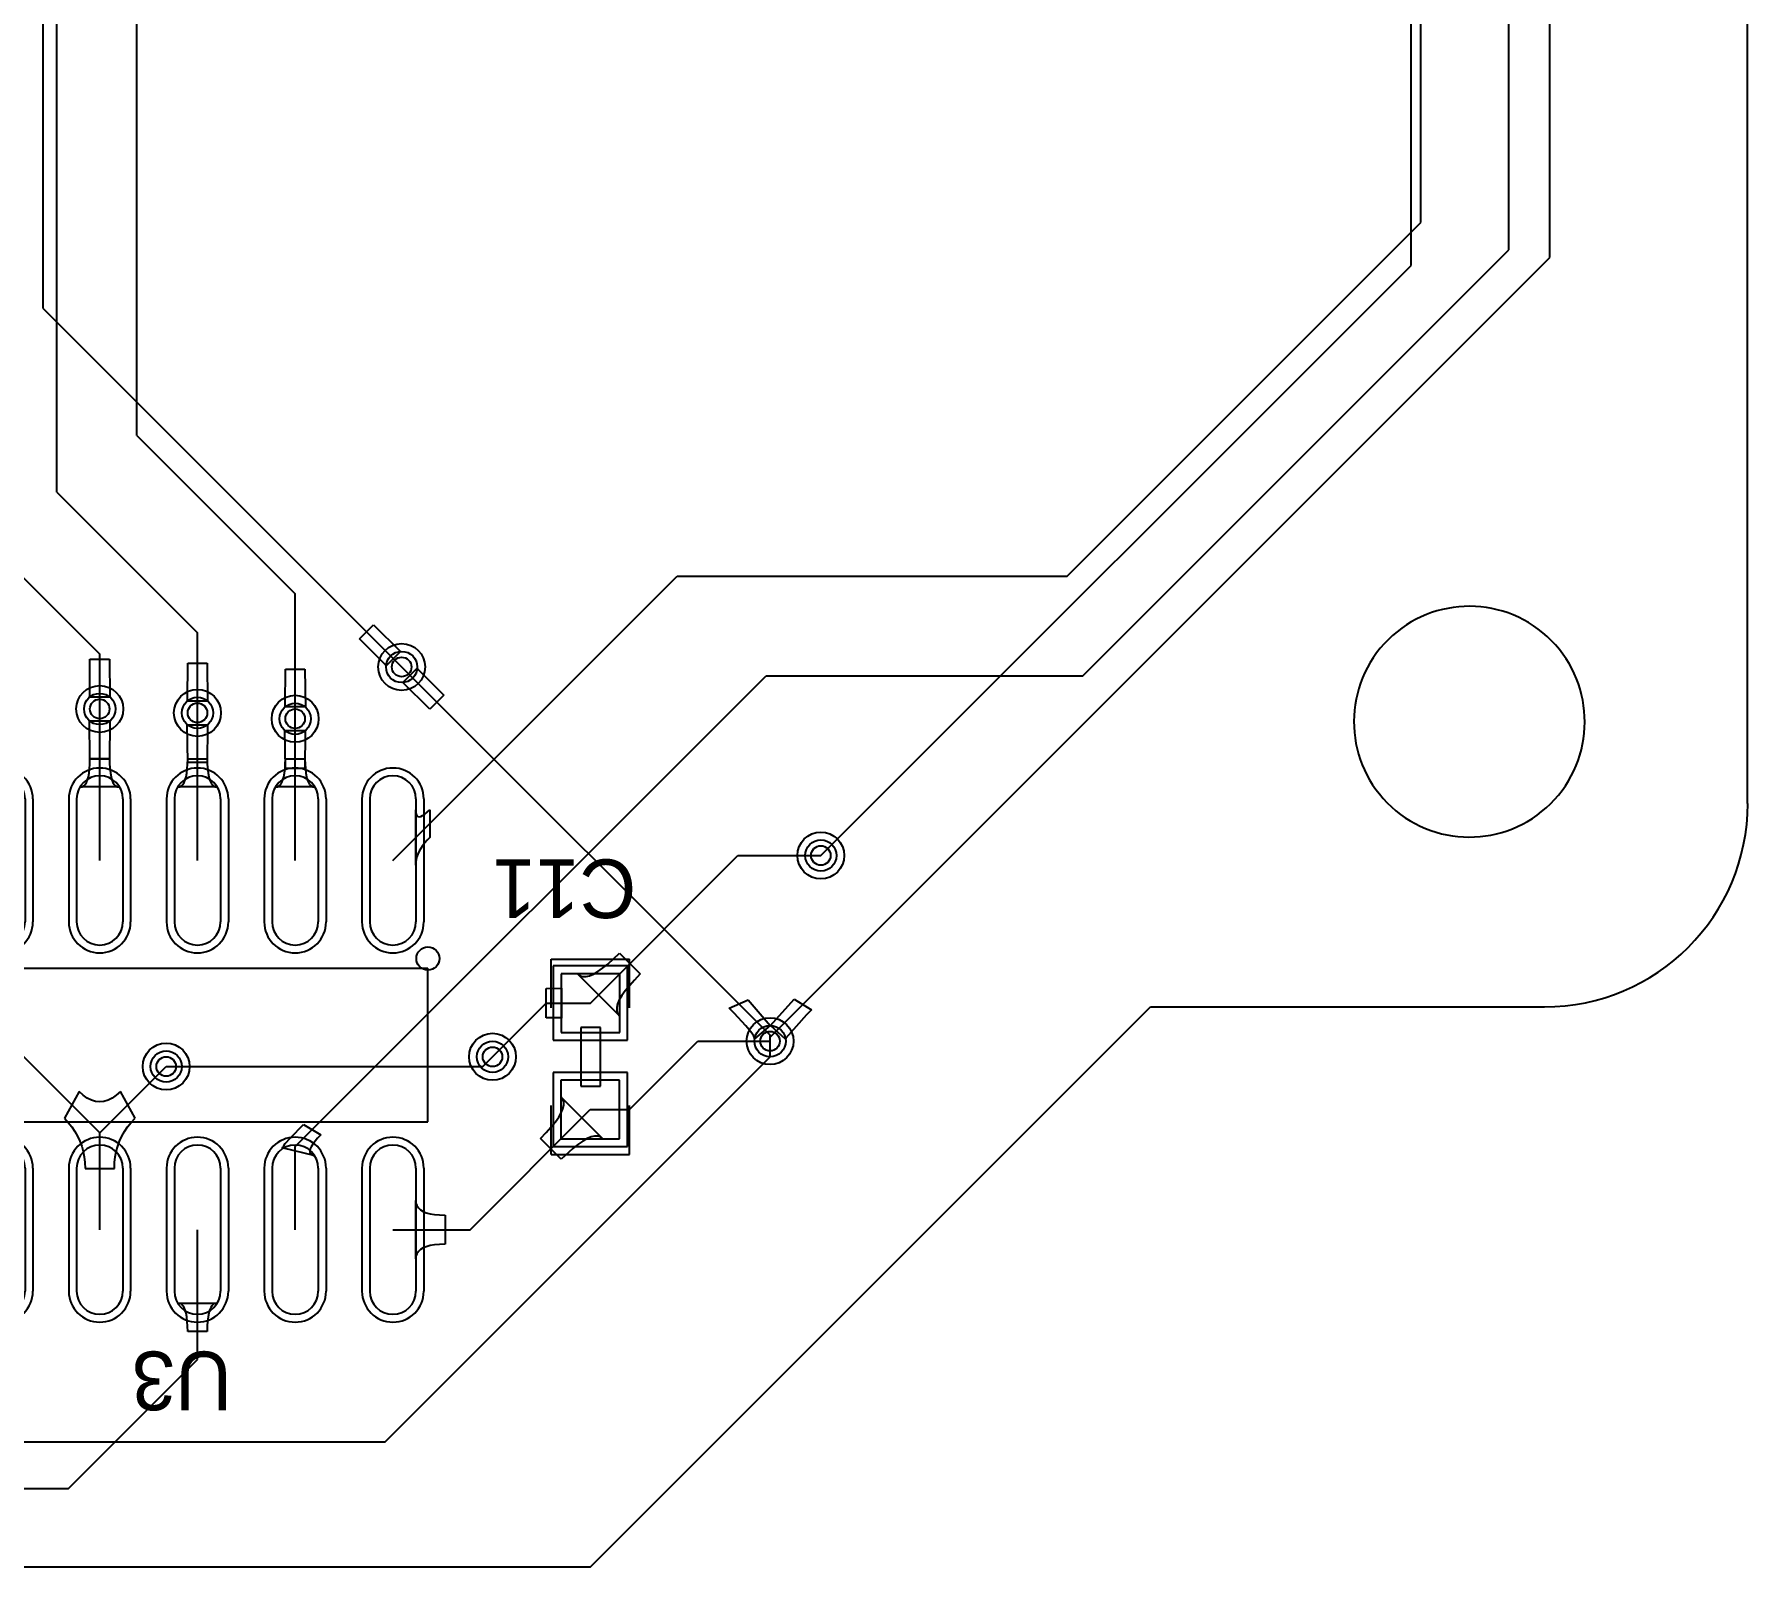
# Model space of a CAD drawing. Extents: x 44 to 130, y 28 to 128.
# Drawn here: x 108.18 to 130.45, y 29.91 to 49.83 of the extents above; entities that cross this region are included whole.
import ezdxf

# ---------------------------------------------------------------- set-up
doc = ezdxf.new("R2010")
doc.units = 0
doc.layers.get('0').update_dxf_attribs({"linetype": 'CONTINUOUS'})
for name, color, linetype in [('BOTTOMLAYER', 5, 'CONTINUOUS'), ('BOTTOMSOLDER', 6, 'CONTINUOUS'), ('KEEPOUTLAYER', 6, 'CONTINUOUS'), ('MULTILAYER', 9, 'CONTINUOUS'), ('TOPLAYER', 1, 'CONTINUOUS'), ('TOPOVERLAY', 2, 'CONTINUOUS'), ('TOPPASTE', 8, 'CONTINUOUS'), ('TOPSOLDER', 216, 'CONTINUOUS')]:
    doc.layers.add(name, color=color, linetype=linetype)

# ---------------------------------------------------------------- blocks, each defined once
blk = doc.blocks.new('0603__10')
at = {"layer": 'TOPLAYER'}
for p, q in [((-1.0668, 0.381), (-1.0668, -0.381)), ((-0.3048, 0.381), (-1.0668, 0.381)), ((-0.3048, -0.381), (-0.3048, 0.381)), ((0.3175, 0.379374), (0.3175, -0.382626)), ((1.0795, 0.379374), (0.3175, 0.379374)), ((1.0795, -0.382626), (1.0795, 0.379374)), ((-1.0668, -0.381), (-0.3048, -0.381)), ((0.3175, -0.382626), (1.0795, -0.382626))]:
    blk.add_line(p, q, dxfattribs=at)
for centre in [(-0.6858, 0), (0.6985, -0.001626)]:
    blk.add_circle(centre, 0, dxfattribs=at)
at = {"layer": 'TOPOVERLAY'}
for p, q in [((-1.27, 0.506374), (-0.635, 0.506374)), ((-1.27, 0.506374), (-1.27, -0.509626)), ((0.635, 0.506374), (1.27, 0.506374)), ((1.27, 0.506374), (1.27, -0.509626)), ((-0.380401, 0.122326), (-0.380401, -0.131674)), ((0.381599, 0.122326), (-0.380401, 0.122326)), ((0.381599, -0.131674), (0.381599, 0.122326)), ((-0.380401, -0.131674), (0.381599, -0.131674)), ((-1.27, -0.509626), (-0.635, -0.509626)), ((0.635, -0.509626), (1.27, -0.509626))]:
    blk.add_line(p, q, dxfattribs=at)
at = {"layer": 'TOPPASTE'}
for p, q in [((-1.0668, 0.381), (-1.0668, -0.381)), ((-0.3048, 0.381), (-1.0668, 0.381)), ((-0.3048, -0.381), (-0.3048, 0.381)), ((0.3175, 0.379374), (0.3175, -0.382626)), ((1.0795, 0.379374), (0.3175, 0.379374)), ((1.0795, -0.382626), (1.0795, 0.379374)), ((-1.0668, -0.381), (-0.3048, -0.381)), ((0.3175, -0.382626), (1.0795, -0.382626))]:
    blk.add_line(p, q, dxfattribs=at)
for centre in [(-0.6858, 0), (0.6985, -0.001626)]:
    blk.add_circle(centre, 0, dxfattribs=at)
at = {"layer": 'TOPSOLDER'}
for p, q in [((-1.1684, 0.4826), (-1.1684, -0.4826)), ((-0.2032, 0.4826), (-1.1684, 0.4826)), ((-0.2032, -0.4826), (-0.2032, 0.4826)), ((0.2159, 0.480974), (0.2159, -0.484226)), ((1.1811, 0.480974), (0.2159, 0.480974)), ((1.1811, -0.484226), (1.1811, 0.480974)), ((-1.1684, -0.4826), (-0.2032, -0.4826)), ((0.2159, -0.484226), (1.1811, -0.484226))]:
    blk.add_line(p, q, dxfattribs=at)
for centre in [(-0.6858, 0), (0.6985, -0.001626)]:
    blk.add_circle(centre, 0, dxfattribs=at)
blk = doc.blocks.new('LC_SOP_16_150MIL_63')
at = {"layer": 'TOPLAYER'}
for p, q in [((-4.744997, 1.600002), (-4.744997, 3.200004)), ((-4.144998, 1.600002), (-4.144998, 3.200004)), ((-3.474997, 1.600002), (-3.474997, 3.200004)), ((-2.874998, 1.600002), (-2.874998, 3.200004)), ((-2.204997, 1.600002), (-2.204997, 3.200004)), ((-1.604998, 1.600002), (-1.604998, 3.200004)), ((-0.934997, 1.600002), (-0.934997, 3.200004)), ((-0.334998, 1.600002), (-0.334998, 3.200004)), ((0.335003, 1.600002), (0.335003, 3.200004)), ((0.935002, 1.600002), (0.935002, 3.200004)), ((1.605003, 1.600002), (1.605003, 3.200004)), ((2.205002, 1.600002), (2.205002, 3.200004)), ((2.875003, 1.600002), (2.875003, 3.200004)), ((3.475002, 1.600002), (3.475002, 3.200004)), ((4.145003, 1.600002), (4.145003, 3.200004)), ((4.745002, 1.600002), (4.745002, 3.200004)), ((-4.744997, -3.199999), (-4.744997, -1.599997)), ((-4.144998, -3.199999), (-4.144998, -1.599997)), ((-3.474997, -3.199999), (-3.474997, -1.599997)), ((-2.874998, -3.199999), (-2.874998, -1.599997)), ((-2.204997, -3.199999), (-2.204997, -1.599997)), ((-1.604998, -3.199999), (-1.604998, -1.599997)), ((-0.934997, -3.199999), (-0.934997, -1.599997)), ((-0.334998, -3.199999), (-0.334998, -1.599997)), ((0.335003, -3.199999), (0.335003, -1.599997)), ((0.935002, -3.199999), (0.935002, -1.599997)), ((1.605003, -3.199999), (1.605003, -1.599997)), ((2.205002, -3.199999), (2.205002, -1.599997)), ((2.875003, -3.199999), (2.875003, -1.599997)), ((3.475002, -3.199999), (3.475002, -1.599997)), ((4.145003, -3.199999), (4.145003, -1.599997)), ((4.745002, -3.199999), (4.745002, -1.599997))]:
    blk.add_line(p, q, dxfattribs=at)
for centre in [(-4.444997, 2.400003), (-3.174997, 2.400003), (-1.904997, 2.400003), (-0.634997, 2.400003), (0.635003, 2.400003), (1.905003, 2.400003), (3.175003, 2.400003), (4.445003, 2.400003), (-4.444997, -2.399998), (-3.174997, -2.399998), (-1.904997, -2.399998), (-0.634997, -2.399998), (0.635003, -2.399998), (1.905003, -2.399998), (3.175003, -2.399998), (4.445003, -2.399998)]:
    blk.add_circle(centre, 0, dxfattribs=at)
for centre, start, end in [((-4.444997, 3.200004), 0, -180), ((-3.174997, 3.200004), 0, -180), ((-1.904997, 3.200004), 0, -180), ((-0.634997, 3.200004), 0, -180), ((0.635003, 3.200004), 0, -180), ((1.905003, 3.200004), 0, -180), ((3.175003, 3.200004), 0, -180), ((4.445003, 3.200004), 0, -180), ((-4.444997, 1.600002), -180, 0), ((-3.174997, 1.600002), -180, 0), ((-1.904997, 1.600002), -180, 0), ((-0.634997, 1.600002), -180, 0), ((0.635003, 1.600002), -180, 0), ((1.905003, 1.600002), -180, 0), ((3.175003, 1.600002), -180, 0), ((4.445003, 1.600002), -180, 0), ((-4.444997, -1.599997), 0, -180), ((-3.174997, -1.599997), 0, -180), ((-1.904997, -1.599997), 0, -180), ((-0.634997, -1.599997), 0, -180), ((0.635003, -1.599997), 0, -180), ((1.905003, -1.599997), 0, -180), ((3.175003, -1.599997), 0, -180), ((4.445003, -1.599997), 0, -180), ((-4.444997, -3.199999), -180, 0), ((-3.174997, -3.199999), -180, 0), ((-1.904997, -3.199999), -180, 0), ((-0.634997, -3.199999), -180, 0), ((0.635003, -3.199999), -180, 0), ((1.905003, -3.199999), -180, 0), ((3.175003, -3.199999), -180, 0), ((4.445003, -3.199999), -180, 0)]:
    blk.add_arc(centre, 0.299999, start, end, dxfattribs=at)
at = {"layer": 'TOPOVERLAY'}
for p, q in [((-4.9, 1.000001), (-4.9, -1.000001)), ((4.9, 1.000001), (-4.9, 1.000001)), ((4.9, 1.000001), (4.9, -1.000001)), ((4.9, -1.000001), (-4.9, -1.000001))]:
    blk.add_line(p, q, dxfattribs=at)
blk.add_circle((-4.9, -1.124999), 0.15, dxfattribs=at)
at = {"layer": 'TOPPASTE'}
for p, q in [((-4.744997, 1.600002), (-4.744997, 3.200004)), ((-4.144998, 1.600002), (-4.144998, 3.200004)), ((-3.474997, 1.600002), (-3.474997, 3.200004)), ((-2.874998, 1.600002), (-2.874998, 3.200004)), ((-2.204997, 1.600002), (-2.204997, 3.200004)), ((-1.604998, 1.600002), (-1.604998, 3.200004)), ((-0.934997, 1.600002), (-0.934997, 3.200004)), ((-0.334998, 1.600002), (-0.334998, 3.200004)), ((0.335003, 1.600002), (0.335003, 3.200004)), ((0.935002, 1.600002), (0.935002, 3.200004)), ((1.605003, 1.600002), (1.605003, 3.200004)), ((2.205002, 1.600002), (2.205002, 3.200004)), ((2.875003, 1.600002), (2.875003, 3.200004)), ((3.475002, 1.600002), (3.475002, 3.200004)), ((4.145003, 1.600002), (4.145003, 3.200004)), ((4.745002, 1.600002), (4.745002, 3.200004)), ((-4.744997, -3.199999), (-4.744997, -1.599997)), ((-4.144998, -3.199999), (-4.144998, -1.599997)), ((-3.474997, -3.199999), (-3.474997, -1.599997)), ((-2.874998, -3.199999), (-2.874998, -1.599997)), ((-2.204997, -3.199999), (-2.204997, -1.599997)), ((-1.604998, -3.199999), (-1.604998, -1.599997)), ((-0.934997, -3.199999), (-0.934997, -1.599997)), ((-0.334998, -3.199999), (-0.334998, -1.599997)), ((0.335003, -3.199999), (0.335003, -1.599997)), ((0.935002, -3.199999), (0.935002, -1.599997)), ((1.605003, -3.199999), (1.605003, -1.599997)), ((2.205002, -3.199999), (2.205002, -1.599997)), ((2.875003, -3.199999), (2.875003, -1.599997)), ((3.475002, -3.199999), (3.475002, -1.599997)), ((4.145003, -3.199999), (4.145003, -1.599997)), ((4.745002, -3.199999), (4.745002, -1.599997))]:
    blk.add_line(p, q, dxfattribs=at)
for centre in [(-4.444997, 2.400003), (-3.174997, 2.400003), (-1.904997, 2.400003), (-0.634997, 2.400003), (0.635003, 2.400003), (1.905003, 2.400003), (3.175003, 2.400003), (4.445003, 2.400003), (-4.444997, -2.399998), (-3.174997, -2.399998), (-1.904997, -2.399998), (-0.634997, -2.399998), (0.635003, -2.399998), (1.905003, -2.399998), (3.175003, -2.399998), (4.445003, -2.399998)]:
    blk.add_circle(centre, 0, dxfattribs=at)
for centre, start, end in [((-4.444997, 3.200004), 0, -180), ((-3.174997, 3.200004), 0, -180), ((-1.904997, 3.200004), 0, -180), ((-0.634997, 3.200004), 0, -180), ((0.635003, 3.200004), 0, -180), ((1.905003, 3.200004), 0, -180), ((3.175003, 3.200004), 0, -180), ((4.445003, 3.200004), 0, -180), ((-4.444997, 1.600002), -180, 0), ((-3.174997, 1.600002), -180, 0), ((-1.904997, 1.600002), -180, 0), ((-0.634997, 1.600002), -180, 0), ((0.635003, 1.600002), -180, 0), ((1.905003, 1.600002), -180, 0), ((3.175003, 1.600002), -180, 0), ((4.445003, 1.600002), -180, 0), ((-4.444997, -1.599997), 0, -180), ((-3.174997, -1.599997), 0, -180), ((-1.904997, -1.599997), 0, -180), ((-0.634997, -1.599997), 0, -180), ((0.635003, -1.599997), 0, -180), ((1.905003, -1.599997), 0, -180), ((3.175003, -1.599997), 0, -180), ((4.445003, -1.599997), 0, -180), ((-4.444997, -3.199999), -180, 0), ((-3.174997, -3.199999), -180, 0), ((-1.904997, -3.199999), -180, 0), ((-0.634997, -3.199999), -180, 0), ((0.635003, -3.199999), -180, 0), ((1.905003, -3.199999), -180, 0), ((3.175003, -3.199999), -180, 0), ((4.445003, -3.199999), -180, 0)]:
    blk.add_arc(centre, 0.299999, start, end, dxfattribs=at)
at = {"layer": 'TOPSOLDER'}
for p, q in [((-4.846597, 1.600002), (-4.846597, 3.200004)), ((-4.043398, 1.600002), (-4.043398, 3.200004)), ((-3.576597, 1.600002), (-3.576597, 3.200004)), ((-2.773398, 1.600002), (-2.773398, 3.200004)), ((-2.306597, 1.600002), (-2.306597, 3.200004)), ((-1.503398, 1.600002), (-1.503398, 3.200004)), ((-1.036597, 1.600002), (-1.036597, 3.200004)), ((-0.233398, 1.600002), (-0.233398, 3.200004)), ((0.233403, 1.600002), (0.233403, 3.200004)), ((1.036602, 1.600002), (1.036602, 3.200004)), ((1.503403, 1.600002), (1.503403, 3.200004)), ((2.306602, 1.600002), (2.306602, 3.200004)), ((2.773403, 1.600002), (2.773403, 3.200004)), ((3.576602, 1.600002), (3.576602, 3.200004)), ((4.043403, 1.600002), (4.043403, 3.200004)), ((4.846602, 1.600002), (4.846602, 3.200004)), ((-4.846597, -3.199999), (-4.846597, -1.599997)), ((-4.043398, -3.199999), (-4.043398, -1.599997)), ((-3.576597, -3.199999), (-3.576597, -1.599997)), ((-2.773398, -3.199999), (-2.773398, -1.599997)), ((-2.306597, -3.199999), (-2.306597, -1.599997)), ((-1.503398, -3.199999), (-1.503398, -1.599997)), ((-1.036597, -3.199999), (-1.036597, -1.599997)), ((-0.233398, -3.199999), (-0.233398, -1.599997)), ((0.233403, -3.199999), (0.233403, -1.599997)), ((1.036602, -3.199999), (1.036602, -1.599997)), ((1.503403, -3.199999), (1.503403, -1.599997)), ((2.306602, -3.199999), (2.306602, -1.599997)), ((2.773403, -3.199999), (2.773403, -1.599997)), ((3.576602, -3.199999), (3.576602, -1.599997)), ((4.043403, -3.199999), (4.043403, -1.599997)), ((4.846602, -3.199999), (4.846602, -1.599997))]:
    blk.add_line(p, q, dxfattribs=at)
for centre in [(-4.444997, 2.400003), (-3.174997, 2.400003), (-1.904997, 2.400003), (-0.634997, 2.400003), (0.635003, 2.400003), (1.905003, 2.400003), (3.175003, 2.400003), (4.445003, 2.400003), (-4.444997, -2.399998), (-3.174997, -2.399998), (-1.904997, -2.399998), (-0.634997, -2.399998), (0.635003, -2.399998), (1.905003, -2.399998), (3.175003, -2.399998), (4.445003, -2.399998)]:
    blk.add_circle(centre, 0, dxfattribs=at)
for centre, start, end in [((-4.444997, 3.200004), 0, -180), ((-3.174997, 3.200004), 0, -180), ((-1.904997, 3.200004), 0, -180), ((-0.634997, 3.200004), 0, -180), ((0.635003, 3.200004), 0, -180), ((1.905003, 3.200004), 0, -180), ((3.175003, 3.200004), 0, -180), ((4.445003, 3.200004), 0, -180), ((-4.444997, 1.600002), -180, 0), ((-3.174997, 1.600002), -180, 0), ((-1.904997, 1.600002), -180, 0), ((-0.634997, 1.600002), -180, 0), ((0.635003, 1.600002), -180, 0), ((1.905003, 1.600002), -180, 0), ((3.175003, 1.600002), -180, 0), ((4.445003, 1.600002), -180, 0), ((-4.444997, -1.599997), 0, -180), ((-3.174997, -1.599997), 0, -180), ((-1.904997, -1.599997), 0, -180), ((-0.634997, -1.599997), 0, -180), ((0.635003, -1.599997), 0, -180), ((1.905003, -1.599997), 0, -180), ((3.175003, -1.599997), 0, -180), ((4.445003, -1.599997), 0, -180), ((-4.444997, -3.199999), -180, 0), ((-3.174997, -3.199999), -180, 0), ((-1.904997, -3.199999), -180, 0), ((-0.634997, -3.199999), -180, 0), ((0.635003, -3.199999), -180, 0), ((1.905003, -3.199999), -180, 0), ((3.175003, -3.199999), -180, 0), ((4.445003, -3.199999), -180, 0)]:
    blk.add_arc(centre, 0.401599, start, end, dxfattribs=at)

msp = doc.modelspace()

# ---------------------------------------------------------------- linework, layer by layer
at = {"layer": 'BOTTOMLAYER'}
for p, q in [((108.476001, 43.881599), (108.476001, 94.097399)), ((109.517401, 44.618199), (109.517401, 75.402999)), ((127.881601, 46.929599), (127.881601, 62.855399)), ((126.078201, 46.827999), (126.078201, 57.546799)), ((117.747001, 36.794999), (127.881601, 46.929599)), ((118.407401, 39.157199), (126.078201, 46.827999)), ((109.517401, 44.618199), (111.574798, 42.560801)), ((108.476001, 43.881599), (110.304798, 42.052801)), ((107.333001, 43.475199), (109.034798, 41.773401)), ((111.574798, 40.935201), (111.574798, 42.560801)), ((110.304798, 41.011401), (110.304798, 42.052801)), ((108.904415, 41.237571), (108.907798, 41.708499)), ((108.907798, 41.708499), (109.161798, 41.708499)), ((109.034798, 41.062196), (109.034798, 41.773401)), ((109.161798, 41.708499), (109.167087, 41.216438)), ((110.174415, 41.186776), (110.177798, 41.657704)), ((110.177798, 41.657704), (110.431798, 41.657704)), ((110.431798, 41.657704), (110.437087, 41.165643)), ((111.444415, 41.110576), (111.447798, 41.581504)), ((111.447798, 41.581504), (111.701798, 41.581504)), ((111.701798, 41.581504), (111.707087, 41.089443)), ((112.959101, 41.608299), (117.747001, 36.820399)), ((112.97462, 41.405691), (113.161709, 41.592779)), ((113.161709, 41.592779), (113.165054, 41.588012)), ((113.165054, 41.588012), (113.175306, 41.576488)), ((113.175306, 41.576488), (113.50591, 41.241096)), ((108.90251, 41.216438), (108.903516, 41.222173)), ((109.167087, 41.216438), (108.90251, 41.216438)), ((108.903516, 41.222173), (108.904415, 41.237571)), ((113.326304, 41.06149), (112.97462, 41.405691)), ((113.50591, 41.241096), (113.326304, 41.06149)), ((110.17251, 41.165643), (110.173516, 41.171378)), ((110.437087, 41.165643), (110.17251, 41.165643)), ((110.173516, 41.171378), (110.174415, 41.186776)), ((111.44251, 41.089443), (111.443516, 41.095178)), ((111.707087, 41.089443), (111.44251, 41.089443)), ((111.443516, 41.095178), (111.444415, 41.110576)), ((117.216398, 37.171399), (117.464594, 37.282412)), ((117.464594, 37.282412), (117.748525, 36.947394)), ((117.751459, 36.947351), (118.06251, 37.290113)), ((118.06251, 37.290113), (118.284688, 37.15308)), ((117.280621, 37.106499), (117.216398, 37.171399)), ((117.431622, 36.945423), (117.280621, 37.106499)), ((118.21987, 37.087792), (117.950986, 36.781166)), ((118.284688, 37.15308), (118.21987, 37.087792)), ((117.497558, 36.866048), (117.431622, 36.945423)), ((117.520105, 36.834765), (117.497558, 36.866048)), ((117.535709, 36.809083), (117.520105, 36.834765)), ((117.544365, 36.789004), (117.535709, 36.809083)), ((117.546077, 36.774526), (117.544365, 36.789004)), ((117.748525, 36.947394), (117.546077, 36.774526)), ((117.747001, 36.794999), (117.747001, 36.820399)), ((117.747001, 36.744199), (117.747001, 36.794999)), ((117.948583, 36.769799), (117.751459, 36.947351)), ((117.950986, 36.781166), (117.948583, 36.769799)), ((112.743201, 31.537199), (117.747001, 36.540999)), ((114.013201, 36.413999), (114.140201, 36.540999)), ((117.747001, 36.540999), (117.747001, 36.744199)), ((109.898401, 36.413999), (114.013201, 36.413999)), ((92.245401, 31.537199), (112.743201, 31.537199))]:
    msp.add_line(p, q, dxfattribs=at)
for centre, radius in [((112.959101, 41.608299), 0.2032), ((112.959101, 41.608299), 0.127), ((109.034798, 41.062196), 0.2032), ((110.304798, 41.011401), 0.2032), ((109.034798, 41.062196), 0.127), ((110.304798, 41.011401), 0.127), ((111.574798, 40.935201), 0.2032), ((111.574798, 40.935201), 0.127), ((118.407401, 39.157199), 0.2032), ((118.407401, 39.157199), 0.127), ((117.747001, 36.744199), 0.2032), ((117.747001, 36.744199), 0.127), ((109.898401, 36.413999), 0.2032), ((109.898401, 36.413999), 0.127), ((114.140201, 36.540999), 0.2032), ((114.140201, 36.540999), 0.127)]:
    msp.add_circle(centre, radius, dxfattribs=at)
at = {"layer": 'BOTTOMSOLDER'}
for centre, radius in [((112.959101, 41.608299), 0.3048), ((112.959101, 41.608299), 0.127), ((109.034798, 41.062196), 0.3048), ((110.304798, 41.011401), 0.3048), ((111.574798, 40.935201), 0.3048), ((109.034798, 41.062196), 0.127), ((110.304798, 41.011401), 0.127), ((111.574798, 40.935201), 0.127), ((118.407401, 39.157199), 0.3048), ((118.407401, 39.157199), 0.127), ((117.747001, 36.744199), 0.3048), ((114.140201, 36.540999), 0.3048), ((117.747001, 36.744199), 0.127), ((109.898401, 36.413999), 0.3048), ((109.898401, 36.413999), 0.127), ((114.140201, 36.540999), 0.127)]:
    msp.add_circle(centre, radius, dxfattribs=at)
at = {"layer": 'KEEPOUTLAYER'}
for p, q in [((130.450001, 39.831599), (130.450001, 60.010799)), ((115.413599, 29.911599), (122.692, 37.189999)), ((122.692, 37.189999), (127.8128, 37.189999)), ((59.635199, 29.911599), (115.413599, 29.911599))]:
    msp.add_line(p, q, dxfattribs=at)
for centre, radius, start, end in [((126.836269, 40.897002), 1.5, 137.562, 137.52), ((127.8128, 39.831599), 2.6416, 270, 360)]:
    msp.add_arc(centre, radius, start, end, dxfattribs=at)
at = {"layer": 'MULTILAYER'}
for centre, radius in [((112.959101, 41.608299), 0.2032), ((112.959101, 41.608299), 0.127), ((109.034798, 41.062196), 0.2032), ((110.304798, 41.011401), 0.2032), ((109.034798, 41.062196), 0.127), ((110.304798, 41.011401), 0.127), ((111.574798, 40.935201), 0.2032), ((111.574798, 40.935201), 0.127), ((118.407401, 39.157199), 0.2032), ((118.407401, 39.157199), 0.127), ((117.747001, 36.744199), 0.2032), ((117.747001, 36.744199), 0.127), ((109.898401, 36.413999), 0.2032), ((109.898401, 36.413999), 0.127), ((114.140201, 36.540999), 0.2032), ((114.140201, 36.540999), 0.127)]:
    msp.add_circle(centre, radius, dxfattribs=at)
at = {"layer": 'TOPLAYER'}
for p, q in [((127.348201, 47.031199), (127.348201, 109.261199)), ((108.298201, 46.269199), (108.298201, 58.969199)), ((126.205201, 47.386799), (126.205201, 55.667199)), ((121.607801, 42.789399), (126.205201, 47.386799)), ((121.811001, 41.493999), (127.348201, 47.031199)), ((108.298201, 46.269199), (112.959101, 41.608299)), ((112.844798, 39.093397), (116.540801, 42.789399)), ((116.540801, 42.789399), (121.607801, 42.789399)), ((112.412292, 41.975502), (112.591898, 42.155107)), ((112.591898, 42.155107), (112.943582, 41.810907)), ((112.742896, 41.64011), (112.412292, 41.975502)), ((112.943582, 41.810907), (112.756493, 41.623818)), ((111.574798, 35.372596), (117.696201, 41.493999)), ((112.753148, 41.628586), (112.742896, 41.64011)), ((112.756493, 41.623818), (112.753148, 41.628586)), ((117.696201, 41.493999), (121.811001, 41.493999)), ((109.034798, 39.093397), (109.034798, 41.062196)), ((110.304798, 39.093397), (110.304798, 41.011401)), ((108.907798, 40.415893), (108.90251, 40.907955)), ((108.90251, 40.907955), (109.167087, 40.907955)), ((109.165182, 40.886822), (109.161798, 40.415893)), ((109.166081, 40.902219), (109.165182, 40.886822)), ((109.167087, 40.907955), (109.166081, 40.902219)), ((110.177798, 40.365098), (110.17251, 40.85716)), ((110.17251, 40.85716), (110.437087, 40.85716)), ((110.435182, 40.836027), (110.431798, 40.365098)), ((110.436081, 40.851425), (110.435182, 40.836027)), ((110.437087, 40.85716), (110.436081, 40.851425)), ((111.447798, 40.288898), (111.44251, 40.78096)), ((111.44251, 40.78096), (111.707087, 40.78096)), ((111.574798, 39.093397), (111.574798, 40.935201)), ((111.705182, 40.759827), (111.701798, 40.288898)), ((111.706081, 40.775225), (111.705182, 40.759827)), ((111.707087, 40.78096), (111.706081, 40.775225)), ((108.902815, 40.28377), (108.906554, 40.346312)), ((108.906554, 40.346312), (108.907798, 40.416211)), ((108.907798, 40.416211), (109.161798, 40.416211)), ((109.161798, 40.415893), (108.907798, 40.415893)), ((109.161798, 40.416211), (109.163043, 40.346312)), ((109.163043, 40.346312), (109.17301, 40.228586)), ((110.172815, 40.28377), (110.176554, 40.346312)), ((110.176554, 40.346312), (110.177798, 40.416211)), ((110.177798, 40.416211), (110.431798, 40.416211)), ((110.431798, 40.365098), (110.177798, 40.365098)), ((110.431798, 40.416211), (110.433043, 40.346312)), ((110.433043, 40.346312), (110.44301, 40.228586)), ((111.442815, 40.28377), (111.446554, 40.346312)), ((111.446554, 40.346312), (111.447798, 40.416211)), ((111.447798, 40.416211), (111.701798, 40.416211)), ((111.701798, 40.416211), (111.703043, 40.346312)), ((111.703043, 40.346312), (111.71301, 40.228586)), ((108.846752, 40.081431), (108.86295, 40.107184)), ((108.86295, 40.107184), (108.876653, 40.140293)), ((108.876653, 40.140293), (108.887865, 40.18076)), ((108.887865, 40.18076), (108.896587, 40.228586)), ((108.896587, 40.228586), (108.902815, 40.28377)), ((109.17301, 40.228586), (109.181732, 40.18076)), ((109.181732, 40.18076), (109.192944, 40.140293)), ((109.192944, 40.140293), (109.206647, 40.107184)), ((109.206647, 40.107184), (109.222845, 40.081431)), ((110.116752, 40.081431), (110.13295, 40.107184)), ((110.13295, 40.107184), (110.146653, 40.140293)), ((110.146653, 40.140293), (110.157865, 40.18076)), ((110.157865, 40.18076), (110.166587, 40.228586)), ((110.166587, 40.228586), (110.172815, 40.28377)), ((110.44301, 40.228586), (110.451732, 40.18076)), ((110.451732, 40.18076), (110.462944, 40.140293)), ((110.462944, 40.140293), (110.476647, 40.107184)), ((110.476647, 40.107184), (110.492845, 40.081431)), ((111.386752, 40.081431), (111.40295, 40.107184)), ((111.40295, 40.107184), (111.416653, 40.140293)), ((111.416653, 40.140293), (111.427865, 40.18076)), ((111.427865, 40.18076), (111.436587, 40.228586)), ((111.436587, 40.228586), (111.442815, 40.28377)), ((111.701798, 40.288898), (111.447798, 40.288898)), ((111.71301, 40.228586), (111.721732, 40.18076)), ((111.721732, 40.18076), (111.732944, 40.140293)), ((111.732944, 40.140293), (111.746647, 40.107184)), ((111.746647, 40.107184), (111.762845, 40.081431)), ((108.783217, 40.04832), (108.806887, 40.052)), ((109.28638, 40.04832), (108.783217, 40.04832)), ((108.806887, 40.052), (108.828065, 40.063036)), ((108.828065, 40.063036), (108.846752, 40.081431)), ((109.222845, 40.081431), (109.241532, 40.063036)), ((109.241532, 40.063036), (109.26271, 40.052)), ((109.26271, 40.052), (109.28638, 40.04832)), ((110.053217, 40.04832), (110.076887, 40.052)), ((110.55638, 40.04832), (110.053217, 40.04832)), ((110.076887, 40.052), (110.098065, 40.063036)), ((110.098065, 40.063036), (110.116752, 40.081431)), ((110.492845, 40.081431), (110.511532, 40.063036)), ((110.511532, 40.063036), (110.53271, 40.052)), ((110.53271, 40.052), (110.55638, 40.04832)), ((111.323217, 40.04832), (111.346887, 40.052)), ((111.82638, 40.04832), (111.323217, 40.04832)), ((111.346887, 40.052), (111.368065, 40.063036)), ((111.368065, 40.063036), (111.386752, 40.081431)), ((111.762845, 40.081431), (111.781532, 40.063036)), ((111.781532, 40.063036), (111.80271, 40.052)), ((111.80271, 40.052), (111.82638, 40.04832)), ((113.141265, 39.033701), (113.141265, 39.75212)), ((113.141265, 39.75212), (113.143091, 39.719242)), ((113.143091, 39.719242), (113.14857, 39.693672)), ((113.14857, 39.693672), (113.157704, 39.675407)), ((113.157704, 39.675407), (113.17049, 39.664447)), ((113.17049, 39.664447), (113.186929, 39.660794)), ((113.186929, 39.660794), (113.20702, 39.664447)), ((113.20702, 39.664447), (113.230764, 39.675407)), ((113.230764, 39.675407), (113.258163, 39.693672)), ((113.258163, 39.693672), (113.289215, 39.719242)), ((113.289215, 39.719242), (113.323919, 39.75212)), ((113.323919, 39.75212), (113.323919, 39.392911)), ((113.186929, 39.211781), (113.17049, 39.175921)), ((113.20702, 39.247763), (113.186929, 39.211781)), ((113.230764, 39.283869), (113.20702, 39.247763)), ((113.258163, 39.320094), (113.230764, 39.283869)), ((113.289215, 39.356441), (113.258163, 39.320094)), ((113.323919, 39.392911), (113.289215, 39.356441)), ((113.143091, 39.069073), (113.141265, 39.033701)), ((113.14857, 39.104567), (113.143091, 39.069073)), ((113.157704, 39.140183), (113.14857, 39.104567)), ((113.17049, 39.175921), (113.157704, 39.140183)), ((115.411827, 37.239499), (117.329527, 39.157199)), ((117.329527, 39.157199), (118.407401, 39.157199)), ((115.638171, 37.745906), (115.789527, 37.886607)), ((115.789527, 37.886607), (116.058935, 37.617199)), ((115.452004, 37.615675), (115.508611, 37.648309)), ((115.508611, 37.648309), (115.570668, 37.691718)), ((115.570668, 37.691718), (115.638171, 37.745906)), ((114.838701, 37.429999), (115.037174, 37.434924)), ((114.838701, 37.048999), (114.838701, 37.429999)), ((115.037174, 37.434924), (115.037174, 37.044074)), ((115.786479, 37.078384), (115.250712, 37.614151)), ((115.250712, 37.614151), (115.280072, 37.592904)), ((115.280072, 37.592904), (115.314882, 37.582432)), ((115.314882, 37.582432), (115.355141, 37.582737)), ((115.355141, 37.582737), (115.400849, 37.593819)), ((115.400849, 37.593819), (115.452004, 37.615675)), ((115.983197, 37.538797), (115.864046, 37.39834)), ((116.058935, 37.617199), (115.983197, 37.538797)), ((114.140201, 36.540999), (114.838701, 37.239499)), ((114.838701, 37.239499), (115.411827, 37.239499)), ((115.766146, 37.228521), (115.755064, 37.182814)), ((115.788003, 37.279677), (115.766146, 37.228521)), ((115.820637, 37.336283), (115.788003, 37.279677)), ((115.864046, 37.39834), (115.820637, 37.336283)), ((107.459996, 37.125199), (109.034798, 35.550396)), ((114.910151, 37.048801), (114.838701, 37.048999)), ((115.01931, 37.046586), (114.910151, 37.048801)), ((115.029234, 37.045847), (115.01931, 37.046586)), ((115.03519, 37.045008), (115.029234, 37.045847)), ((115.037174, 37.044074), (115.03519, 37.045008)), ((115.755064, 37.182814), (115.75476, 37.142555)), ((115.75476, 37.142555), (115.765232, 37.107744)), ((115.765232, 37.107744), (115.786479, 37.078384)), ((115.918201, 35.855199), (116.807201, 36.744199)), ((116.807201, 36.744199), (117.747001, 36.744199)), ((109.034798, 35.550396), (109.898401, 36.413999)), ((108.765391, 36.089212), (108.574891, 35.740896)), ((108.819272, 36.040718), (108.765391, 36.089212)), ((109.304206, 36.089212), (109.250325, 36.040718)), ((109.494706, 35.740896), (109.304206, 36.089212)), ((108.873153, 36.003001), (108.819272, 36.040718)), ((108.927036, 35.97606), (108.873153, 36.003001)), ((108.980917, 35.959895), (108.927036, 35.97606)), ((109.034798, 35.954508), (108.980917, 35.959895)), ((109.088679, 35.959895), (109.034798, 35.954508)), ((109.14256, 35.97606), (109.088679, 35.959895)), ((109.196444, 36.003001), (109.14256, 35.97606)), ((109.250325, 36.040718), (109.196444, 36.003001)), ((115.054052, 35.986679), (115.0325, 36.016314)), ((115.0325, 36.016314), (115.571316, 35.477498)), ((115.0325, 35.814259), (115.054052, 35.865445)), ((115.06483, 35.951655), (115.054052, 35.986679)), ((115.054052, 35.865445), (115.06483, 35.911244)), ((115.06483, 35.911244), (115.06483, 35.951655)), ((108.574891, 35.740896), (108.626079, 35.685898)), ((108.626079, 35.685898), (108.671878, 35.628669)), ((109.397719, 35.628669), (109.443517, 35.685898)), ((109.443517, 35.685898), (109.494706, 35.740896)), ((111.515616, 35.48855), (111.682553, 35.659957)), ((111.682553, 35.659957), (111.90984, 35.528032)), ((113.848398, 34.293396), (115.410201, 35.855199)), ((114.838526, 35.555626), (114.957068, 35.695717)), ((114.957068, 35.695717), (115.000171, 35.757683)), ((115.000171, 35.757683), (115.0325, 35.814259)), ((115.410201, 35.855199), (115.918201, 35.855199)), ((108.671878, 35.628669), (108.71229, 35.569207)), ((108.71229, 35.569207), (108.747311, 35.507516)), ((108.747311, 35.507516), (108.776945, 35.443589)), ((108.776945, 35.443589), (108.801192, 35.377435)), ((109.034798, 34.293396), (109.034798, 35.550396)), ((109.268405, 35.377435), (109.292652, 35.443589)), ((109.292652, 35.443589), (109.322286, 35.507516)), ((109.322286, 35.507516), (109.357307, 35.569207)), ((109.357307, 35.569207), (109.397719, 35.628669)), ((111.425551, 35.385078), (111.447031, 35.41202)), ((111.447031, 35.41202), (111.515616, 35.48855)), ((111.866583, 35.482985), (111.802845, 35.404925)), ((111.90984, 35.528032), (111.866583, 35.482985)), ((114.763093, 35.477498), (114.838526, 35.555626)), ((115.0325, 35.208091), (114.763093, 35.477498)), ((115.312685, 35.445169), (115.250719, 35.402065)), ((115.369261, 35.477498), (115.312685, 35.445169)), ((115.420447, 35.49905), (115.369261, 35.477498)), ((115.466246, 35.509827), (115.420447, 35.49905)), ((115.506657, 35.509827), (115.466246, 35.509827)), ((115.541682, 35.49905), (115.506657, 35.509827)), ((115.571316, 35.477498), (115.541682, 35.49905)), ((108.801192, 35.377435), (108.820052, 35.309045)), ((108.820052, 35.309045), (108.833521, 35.238426)), ((108.833521, 35.238426), (108.841603, 35.165574)), ((109.227993, 35.165574), (109.236076, 35.238426)), ((109.236076, 35.238426), (109.249545, 35.309045)), ((109.249545, 35.309045), (109.268405, 35.377435)), ((111.408213, 35.353836), (111.412612, 35.365682)), ((111.412355, 35.349536), (111.408213, 35.353836)), ((111.42504, 35.352784), (111.412355, 35.349536)), ((111.412612, 35.365682), (111.425551, 35.385078)), ((111.818908, 35.258057), (111.42504, 35.352784)), ((111.574798, 34.293396), (111.574798, 35.372596)), ((111.769477, 35.342909), (111.764178, 35.317915)), ((111.764178, 35.317915), (111.766472, 35.296935)), ((111.766472, 35.296935), (111.77636, 35.279965)), ((111.782365, 35.37191), (111.769477, 35.342909)), ((111.77636, 35.279965), (111.793838, 35.267006)), ((111.802845, 35.404925), (111.782365, 35.37191)), ((111.793838, 35.267006), (111.818908, 35.258057)), ((115.183369, 35.348182), (115.0325, 35.208091)), ((115.250719, 35.402065), (115.183369, 35.348182)), ((108.841603, 35.165574), (108.844298, 35.090489)), ((108.844298, 35.090489), (109.225298, 35.090489)), ((109.225298, 35.090489), (109.227993, 35.165574)), ((113.141265, 33.912396), (113.141265, 34.674396)), ((113.141265, 34.674396), (113.145105, 34.638201)), ((113.145105, 34.638201), (113.156627, 34.605816)), ((113.156627, 34.605816), (113.175829, 34.577241)), ((113.175829, 34.577241), (113.202712, 34.552476)), ((113.202712, 34.552476), (113.237277, 34.531521)), ((113.237277, 34.531521), (113.279522, 34.514376)), ((113.279522, 34.514376), (113.329448, 34.501041)), ((113.329448, 34.501041), (113.387055, 34.491516)), ((113.387055, 34.491516), (113.452344, 34.485801)), ((113.452344, 34.485801), (113.525313, 34.483896)), ((113.525313, 34.483896), (113.525313, 34.102896)), ((110.304798, 32.603996), (110.304798, 34.293396)), ((112.844798, 34.293396), (113.848398, 34.293396)), ((113.329448, 34.085751), (113.279522, 34.072416)), ((113.387055, 34.095276), (113.329448, 34.085751)), ((113.452344, 34.100991), (113.387055, 34.095276)), ((113.525313, 34.102896), (113.452344, 34.100991)), ((113.145105, 33.948591), (113.141265, 33.912396)), ((113.156627, 33.980976), (113.145105, 33.948591)), ((113.175829, 34.009551), (113.156627, 33.980976)), ((113.202712, 34.034316), (113.175829, 34.009551)), ((113.237277, 34.055271), (113.202712, 34.034316)), ((113.279522, 34.072416), (113.237277, 34.055271)), ((110.076887, 33.334792), (110.053217, 33.338473)), ((110.053217, 33.338473), (110.55638, 33.338473)), ((110.098065, 33.323756), (110.076887, 33.334792)), ((110.116752, 33.305361), (110.098065, 33.323756)), ((110.13295, 33.279608), (110.116752, 33.305361)), ((110.146653, 33.246499), (110.13295, 33.279608)), ((110.157865, 33.206032), (110.146653, 33.246499)), ((110.166587, 33.158206), (110.157865, 33.206032)), ((110.451732, 33.206032), (110.44301, 33.158206)), ((110.462944, 33.246499), (110.451732, 33.206032)), ((110.476647, 33.279608), (110.462944, 33.246499)), ((110.492845, 33.305361), (110.476647, 33.279608)), ((110.511532, 33.323756), (110.492845, 33.305361)), ((110.53271, 33.334792), (110.511532, 33.323756)), ((110.55638, 33.338473), (110.53271, 33.334792)), ((110.176554, 33.04048), (110.166587, 33.158206)), ((110.177798, 32.970582), (110.176554, 33.04048)), ((110.431798, 32.970582), (110.177798, 32.970582)), ((110.433043, 33.04048), (110.431798, 32.970582)), ((110.436782, 33.103022), (110.433043, 33.04048)), ((110.44301, 33.158206), (110.436782, 33.103022)), ((108.628401, 30.927599), (110.304798, 32.603996)), ((66.261201, 30.927599), (108.628401, 30.927599))]:
    msp.add_line(p, q, dxfattribs=at)
for centre, radius in [((112.959101, 41.608299), 0.2032), ((112.959101, 41.608299), 0.127), ((109.034798, 41.062196), 0.2032), ((110.304798, 41.011401), 0.2032), ((109.034798, 41.062196), 0.127), ((110.304798, 41.011401), 0.127), ((111.574798, 40.935201), 0.2032), ((111.574798, 40.935201), 0.127), ((118.407401, 39.157199), 0.2032), ((118.407401, 39.157199), 0.127), ((117.747001, 36.744199), 0.2032), ((117.747001, 36.744199), 0.127), ((109.898401, 36.413999), 0.2032), ((109.898401, 36.413999), 0.127), ((114.140201, 36.540999), 0.2032), ((114.140201, 36.540999), 0.127)]:
    msp.add_circle(centre, radius, dxfattribs=at)
at = {"layer": 'TOPSOLDER'}
for centre, radius in [((112.959101, 41.608299), 0.3048), ((112.959101, 41.608299), 0.127), ((109.034798, 41.062196), 0.3048), ((110.304798, 41.011401), 0.3048), ((111.574798, 40.935201), 0.3048), ((109.034798, 41.062196), 0.127), ((110.304798, 41.011401), 0.127), ((111.574798, 40.935201), 0.127), ((118.407401, 39.157199), 0.3048), ((118.407401, 39.157199), 0.127), ((117.747001, 36.744199), 0.3048), ((114.140201, 36.540999), 0.3048), ((117.747001, 36.744199), 0.127), ((109.898401, 36.413999), 0.3048), ((109.898401, 36.413999), 0.127), ((114.140201, 36.540999), 0.127)]:
    msp.add_circle(centre, radius, dxfattribs=at)

# ---------------------------------------------------------------- block references
for name, p, rotation in [('LC_SOP_16_150MIL_63', (108.399801, 36.693399), 180), ('0603__10', (115.410201, 36.540999), 90)]:
    msp.add_blockref(name, p, dxfattribs=dict(rotation=rotation))

# ---------------------------------------------------------------- texts
at = {"layer": 'TOPOVERLAY'}
for s, p in [('C11', (116.007914, 39.106348)), ('U3', (110.753187, 32.708418))]:
    msp.add_text(s, height=0.762, rotation=180, dxfattribs=at).set_placement(p)

doc.saveas('drawing.dxf')
